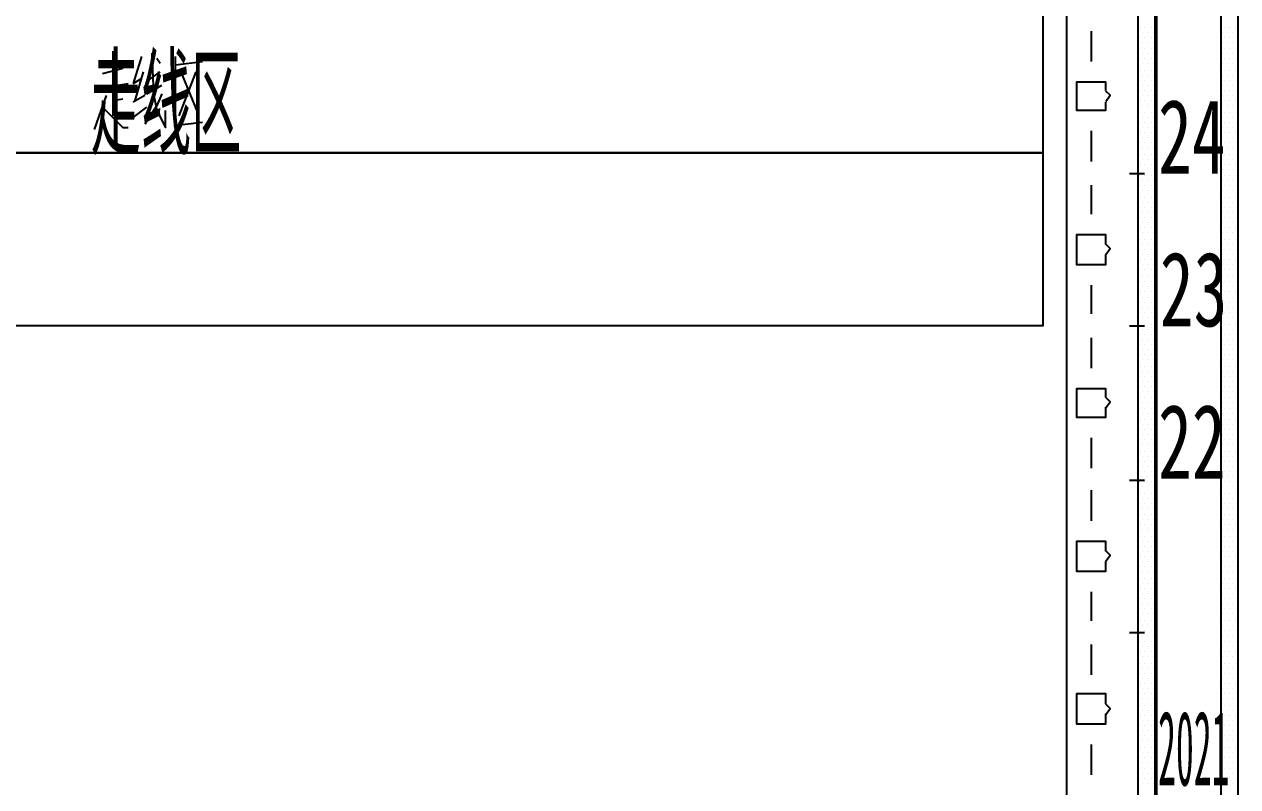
# Model space of a CAD drawing. Header units: metres. Extents: x 17 to 1264, y 17 to 859.
# Drawn here: x 190.9 to 294, y 391 to 455.8 of the extents above; entities that cross this region are included whole.
import ezdxf

# ---------------------------------------------------------------- set-up
doc = ezdxf.new("R2010")
doc.units = ezdxf.units.M
for name, color, linetype in [('LINES', 7, 'Continuous'), ('POLYLINES', 4, 'Continuous'), ('RECTS', 7, 'Continuous'), ('TEXTS', 3, 'Continuous')]:
    doc.layers.add(name, color=color, linetype=linetype)

msp = doc.modelspace()

# ---------------------------------------------------------------- linework, layer by layer
at = {"layer": 'LINES'}
for p, q in [((281.59, 455.18), (281.59, 452.59)), ((285.69, 455.47), (285.69, 455.47)), ((285.98, 455.04), (285.98, 455.04)), ((286.12, 455.47), (286.12, 455.47)), ((286.41, 455.04), (286.41, 455.04)), ((286.7, 455.47), (286.7, 455.47)), ((286.84, 455.04), (286.84, 455.04)), ((292.75, 455.04), (292.75, 455.04)), ((292.89, 455.47), (292.89, 455.47)), ((293.18, 455.04), (293.18, 455.04)), ((293.32, 455.47), (293.32, 455.47)), ((293.61, 455.04), (293.61, 455.04)), ((293.9, 455.47), (293.9, 455.47)), ((285.69, 454.61), (285.69, 454.61)), ((285.98, 454.18), (285.98, 454.18)), ((286.12, 454.61), (286.12, 454.61)), ((286.41, 454.18), (286.41, 454.18)), ((286.7, 454.61), (286.7, 454.61)), ((286.84, 454.18), (286.84, 454.18)), ((292.75, 454.18), (292.75, 454.18)), ((292.89, 454.61), (292.89, 454.61)), ((293.18, 454.18), (293.18, 454.18)), ((293.32, 454.61), (293.32, 454.61)), ((293.61, 454.18), (293.61, 454.18)), ((293.9, 454.61), (293.9, 454.61)), ((198.43, 453.46), (198.43, 450.58)), ((200.87, 453.02), (200.15, 450.72)), ((202.17, 452.88), (202.46, 452.45)), ((203.75, 447.12), (203.75, 453.02)), ((285.69, 453.74), (285.69, 453.74)), ((285.69, 452.88), (285.69, 452.88)), ((285.98, 453.31), (285.98, 453.31)), ((286.12, 453.74), (286.12, 453.74)), ((286.12, 452.88), (286.12, 452.88)), ((286.41, 453.31), (286.41, 453.31)), ((286.7, 453.74), (286.7, 453.74)), ((286.7, 452.88), (286.7, 452.88)), ((286.84, 453.31), (286.84, 453.31)), ((292.75, 453.31), (292.75, 453.31)), ((292.89, 453.74), (292.89, 453.74)), ((292.89, 452.88), (292.89, 452.88)), ((293.18, 453.31), (293.18, 453.31)), ((293.32, 453.74), (293.32, 453.74)), ((293.32, 452.88), (293.32, 452.88)), ((293.61, 453.31), (293.61, 453.31)), ((293.9, 453.74), (293.9, 453.74)), ((293.9, 452.88), (293.9, 452.88)), ((197.56, 451.58), (199.29, 452.02)), ((203.75, 452.3), (206.06, 452.59)), ((285.69, 451.87), (285.69, 451.87)), ((285.98, 452.45), (285.98, 452.45)), ((286.12, 451.87), (286.12, 451.87)), ((286.41, 452.45), (286.41, 452.45)), ((286.7, 451.87), (286.7, 451.87)), ((286.84, 452.45), (286.84, 452.45)), ((292.75, 452.45), (292.75, 452.45)), ((292.89, 451.87), (292.89, 451.87)), ((293.18, 452.45), (293.18, 452.45)), ((293.32, 451.87), (293.32, 451.87)), ((293.61, 452.45), (293.61, 452.45)), ((293.9, 451.87), (293.9, 451.87)), ((200.15, 450.72), (200.87, 451.15)), ((201.02, 451.73), (200.3, 449.28)), ((201.45, 451.01), (202.46, 451.73)), ((205.48, 451.73), (204.04, 447.98)), ((204.33, 451.44), (205.63, 448.27)), ((285.69, 451.01), (285.69, 451.01)), ((285.98, 451.44), (285.98, 451.44)), ((286.12, 451.01), (286.12, 451.01)), ((286.41, 451.44), (286.41, 451.44)), ((286.7, 451.01), (286.7, 451.01)), ((286.84, 451.44), (286.84, 451.44)), ((292.75, 451.44), (292.75, 451.44)), ((292.89, 451.01), (292.89, 451.01)), ((293.18, 451.44), (293.18, 451.44)), ((293.32, 451.01), (293.32, 451.01)), ((293.61, 451.44), (293.61, 451.44)), ((293.9, 451.01), (293.9, 451.01)), ((197.13, 450.29), (199.72, 450.72)), ((198.43, 450.43), (198.43, 447.98)), ((201.16, 449.71), (200.15, 449.14)), ((201.31, 449.86), (202.6, 450.58)), ((285.69, 450.14), (285.69, 450.14)), ((285.98, 450.58), (285.98, 450.58)), ((285.98, 449.71), (285.98, 449.71)), ((286.12, 450.14), (286.12, 450.14)), ((286.41, 450.58), (286.41, 450.58)), ((286.41, 449.71), (286.41, 449.71)), ((286.7, 450.14), (286.7, 450.14)), ((286.84, 450.58), (286.84, 450.58)), ((286.84, 449.71), (286.84, 449.71)), ((292.75, 450.58), (292.75, 450.58)), ((292.75, 449.71), (292.75, 449.71)), ((292.89, 450.14), (292.89, 450.14)), ((293.18, 450.58), (293.18, 450.58)), ((293.18, 449.71), (293.18, 449.71)), ((293.32, 450.14), (293.32, 450.14)), ((293.61, 450.58), (293.61, 450.58)), ((293.61, 449.71), (293.61, 449.71)), ((293.9, 450.14), (293.9, 450.14)), ((198.43, 449.28), (199.29, 449.42)), ((200.15, 447.84), (201.31, 448.7)), ((285.69, 449.28), (285.69, 449.28)), ((285.98, 448.85), (285.98, 448.85)), ((286.12, 449.28), (286.12, 449.28)), ((286.41, 448.85), (286.41, 448.85)), ((286.7, 449.28), (286.7, 449.28)), ((286.84, 448.85), (286.84, 448.85)), ((292.75, 448.85), (292.75, 448.85)), ((292.89, 449.28), (292.89, 449.28)), ((293.18, 448.85), (293.18, 448.85)), ((293.32, 449.28), (293.32, 449.28)), ((293.61, 448.85), (293.61, 448.85)), ((293.9, 449.28), (293.9, 449.28)), ((285.69, 448.27), (285.69, 448.27)), ((285.98, 447.84), (285.98, 447.84)), ((286.12, 448.27), (286.12, 448.27)), ((286.41, 447.84), (286.41, 447.84)), ((286.7, 448.27), (286.7, 448.27)), ((286.84, 447.84), (286.84, 447.84)), ((292.75, 447.84), (292.75, 447.84)), ((292.89, 448.27), (292.89, 448.27)), ((293.18, 447.84), (293.18, 447.84)), ((293.32, 448.27), (293.32, 448.27)), ((293.61, 447.84), (293.61, 447.84)), ((293.9, 448.27), (293.9, 448.27)), ((206.06, 447.41), (203.61, 447.12)), ((281.59, 446.69), (281.59, 444.1)), ((285.69, 447.41), (285.69, 447.41)), ((285.98, 446.98), (285.98, 446.98)), ((286.12, 447.41), (286.12, 447.41)), ((286.41, 446.98), (286.41, 446.98)), ((286.7, 447.41), (286.7, 447.41)), ((286.84, 446.98), (286.84, 446.98)), ((292.75, 446.98), (292.75, 446.98)), ((292.89, 447.41), (292.89, 447.41)), ((293.18, 446.98), (293.18, 446.98)), ((293.32, 447.41), (293.32, 447.41)), ((293.61, 446.98), (293.61, 446.98)), ((293.9, 447.41), (293.9, 447.41)), ((285.69, 446.54), (285.69, 446.54)), ((285.69, 445.68), (285.69, 445.68)), ((285.98, 446.11), (285.98, 446.11)), ((286.12, 446.54), (286.12, 446.54)), ((286.12, 445.68), (286.12, 445.68)), ((286.41, 446.11), (286.41, 446.11)), ((286.7, 446.54), (286.7, 446.54)), ((286.7, 445.68), (286.7, 445.68)), ((286.84, 446.11), (286.84, 446.11)), ((292.75, 446.11), (292.75, 446.11)), ((292.89, 446.54), (292.89, 446.54)), ((292.89, 445.68), (292.89, 445.68)), ((293.18, 446.11), (293.18, 446.11)), ((293.32, 446.54), (293.32, 446.54)), ((293.32, 445.68), (293.32, 445.68)), ((293.61, 446.11), (293.61, 446.11)), ((293.9, 446.54), (293.9, 446.54)), ((293.9, 445.68), (293.9, 445.68)), ((285.69, 444.67), (285.69, 444.67)), ((285.98, 445.25), (285.98, 445.25)), ((286.12, 444.67), (286.12, 444.67)), ((286.41, 445.25), (286.41, 445.25)), ((286.7, 444.67), (286.7, 444.67)), ((286.84, 445.25), (286.84, 445.25)), ((292.75, 445.25), (292.75, 445.25)), ((292.89, 444.67), (292.89, 444.67)), ((293.18, 445.25), (293.18, 445.25)), ((293.32, 444.67), (293.32, 444.67)), ((293.61, 445.25), (293.61, 445.25)), ((293.9, 444.67), (293.9, 444.67)), ((285.69, 443.81), (285.69, 443.81)), ((285.98, 444.24), (285.98, 444.24)), ((286.12, 443.81), (286.12, 443.81)), ((286.41, 444.24), (286.41, 444.24)), ((286.7, 443.81), (286.7, 443.81)), ((286.84, 444.24), (286.84, 444.24)), ((292.75, 444.24), (292.75, 444.24)), ((292.89, 443.81), (292.89, 443.81)), ((293.18, 444.24), (293.18, 444.24)), ((293.32, 443.81), (293.32, 443.81)), ((293.61, 444.24), (293.61, 444.24)), ((293.9, 443.81), (293.9, 443.81)), ((284.83, 443.09), (286.12, 443.09)), ((285.69, 442.94), (285.69, 442.94)), ((285.98, 443.38), (285.98, 443.38)), ((285.98, 442.51), (285.98, 442.51)), ((286.12, 442.94), (286.12, 442.94)), ((286.41, 443.38), (286.41, 443.38)), ((286.41, 442.51), (286.41, 442.51)), ((286.7, 442.94), (286.7, 442.94)), ((286.84, 443.38), (286.84, 443.38)), ((286.84, 442.51), (286.84, 442.51)), ((292.75, 443.38), (292.75, 443.38)), ((292.75, 442.51), (292.75, 442.51)), ((292.89, 442.94), (292.89, 442.94)), ((293.18, 443.38), (293.18, 443.38)), ((293.18, 442.51), (293.18, 442.51)), ((293.32, 442.94), (293.32, 442.94)), ((293.61, 443.38), (293.61, 443.38)), ((293.61, 442.51), (293.61, 442.51)), ((293.9, 442.94), (293.9, 442.94)), ((281.59, 442.08), (281.59, 439.63)), ((285.69, 442.08), (285.69, 442.08)), ((285.98, 441.65), (285.98, 441.65)), ((286.12, 442.08), (286.12, 442.08)), ((286.41, 441.65), (286.41, 441.65)), ((286.7, 442.08), (286.7, 442.08)), ((286.84, 441.65), (286.84, 441.65)), ((292.75, 441.65), (292.75, 441.65)), ((292.89, 442.08), (292.89, 442.08)), ((293.18, 441.65), (293.18, 441.65)), ((293.32, 442.08), (293.32, 442.08)), ((293.61, 441.65), (293.61, 441.65)), ((293.9, 442.08), (293.9, 442.08)), ((285.69, 441.07), (285.69, 441.07)), ((285.98, 440.64), (285.98, 440.64)), ((286.12, 441.07), (286.12, 441.07)), ((286.41, 440.64), (286.41, 440.64)), ((286.7, 441.07), (286.7, 441.07)), ((286.84, 440.64), (286.84, 440.64)), ((292.75, 440.64), (292.75, 440.64)), ((292.89, 441.07), (292.89, 441.07)), ((293.18, 440.64), (293.18, 440.64)), ((293.32, 441.07), (293.32, 441.07)), ((293.61, 440.64), (293.61, 440.64)), ((293.9, 441.07), (293.9, 441.07)), ((285.69, 440.21), (285.69, 440.21)), ((285.98, 439.78), (285.98, 439.78)), ((286.12, 440.21), (286.12, 440.21)), ((286.41, 439.78), (286.41, 439.78)), ((286.7, 440.21), (286.7, 440.21)), ((286.84, 439.78), (286.84, 439.78)), ((292.75, 439.78), (292.75, 439.78)), ((292.89, 440.21), (292.89, 440.21)), ((293.18, 439.78), (293.18, 439.78)), ((293.32, 440.21), (293.32, 440.21)), ((293.61, 439.78), (293.61, 439.78)), ((293.9, 440.21), (293.9, 440.21)), ((285.69, 439.34), (285.69, 439.34)), ((285.69, 438.48), (285.69, 438.48)), ((285.98, 438.91), (285.98, 438.91)), ((286.12, 439.34), (286.12, 439.34)), ((286.12, 438.48), (286.12, 438.48)), ((286.41, 438.91), (286.41, 438.91)), ((286.7, 439.34), (286.7, 439.34)), ((286.7, 438.48), (286.7, 438.48)), ((286.84, 438.91), (286.84, 438.91)), ((292.75, 438.91), (292.75, 438.91)), ((292.89, 439.34), (292.89, 439.34)), ((292.89, 438.48), (292.89, 438.48)), ((293.18, 438.91), (293.18, 438.91)), ((293.32, 439.34), (293.32, 439.34)), ((293.32, 438.48), (293.32, 438.48)), ((293.61, 438.91), (293.61, 438.91)), ((293.9, 439.34), (293.9, 439.34)), ((293.9, 438.48), (293.9, 438.48)), ((285.69, 437.47), (285.69, 437.47)), ((285.98, 438.05), (285.98, 438.05)), ((286.12, 437.47), (286.12, 437.47)), ((286.41, 438.05), (286.41, 438.05)), ((286.7, 437.47), (286.7, 437.47)), ((286.84, 438.05), (286.84, 438.05)), ((292.75, 438.05), (292.75, 438.05)), ((292.89, 437.47), (292.89, 437.47)), ((293.18, 438.05), (293.18, 438.05)), ((293.32, 437.47), (293.32, 437.47)), ((293.61, 438.05), (293.61, 438.05)), ((293.9, 437.47), (293.9, 437.47)), ((285.69, 436.61), (285.69, 436.61)), ((285.98, 437.04), (285.98, 437.04)), ((286.12, 436.61), (286.12, 436.61)), ((286.41, 437.04), (286.41, 437.04)), ((286.7, 436.61), (286.7, 436.61)), ((286.84, 437.04), (286.84, 437.04)), ((292.75, 437.04), (292.75, 437.04)), ((292.89, 436.61), (292.89, 436.61)), ((293.18, 437.04), (293.18, 437.04)), ((293.32, 436.61), (293.32, 436.61)), ((293.61, 437.04), (293.61, 437.04)), ((293.9, 436.61), (293.9, 436.61)), ((285.69, 435.74), (285.69, 435.74)), ((285.98, 436.18), (285.98, 436.18)), ((285.98, 435.31), (285.98, 435.31)), ((286.12, 435.74), (286.12, 435.74)), ((286.41, 436.18), (286.41, 436.18)), ((286.41, 435.31), (286.41, 435.31)), ((286.7, 435.74), (286.7, 435.74)), ((286.84, 436.18), (286.84, 436.18)), ((286.84, 435.31), (286.84, 435.31)), ((292.75, 436.18), (292.75, 436.18)), ((292.75, 435.31), (292.75, 435.31)), ((292.89, 435.74), (292.89, 435.74)), ((293.18, 436.18), (293.18, 436.18)), ((293.18, 435.31), (293.18, 435.31)), ((293.32, 435.74), (293.32, 435.74)), ((293.61, 436.18), (293.61, 436.18)), ((293.61, 435.31), (293.61, 435.31)), ((293.9, 435.74), (293.9, 435.74)), ((285.69, 434.88), (285.69, 434.88)), ((285.98, 434.45), (285.98, 434.45)), ((286.12, 434.88), (286.12, 434.88)), ((286.41, 434.45), (286.41, 434.45)), ((286.7, 434.88), (286.7, 434.88)), ((286.84, 434.45), (286.84, 434.45)), ((292.75, 434.45), (292.75, 434.45)), ((292.89, 434.88), (292.89, 434.88)), ((293.18, 434.45), (293.18, 434.45)), ((293.32, 434.88), (293.32, 434.88)), ((293.61, 434.45), (293.61, 434.45)), ((293.9, 434.88), (293.9, 434.88)), ((281.59, 433.58), (281.59, 431.14)), ((285.69, 433.87), (285.69, 433.87)), ((285.98, 433.44), (285.98, 433.44)), ((286.12, 433.87), (286.12, 433.87)), ((286.41, 433.44), (286.41, 433.44)), ((286.7, 433.87), (286.7, 433.87)), ((286.84, 433.44), (286.84, 433.44)), ((292.75, 433.44), (292.75, 433.44)), ((292.89, 433.87), (292.89, 433.87)), ((293.18, 433.44), (293.18, 433.44)), ((293.32, 433.87), (293.32, 433.87)), ((293.61, 433.44), (293.61, 433.44)), ((293.9, 433.87), (293.9, 433.87)), ((285.69, 433.01), (285.69, 433.01)), ((285.98, 432.58), (285.98, 432.58)), ((286.12, 433.01), (286.12, 433.01)), ((286.41, 432.58), (286.41, 432.58)), ((286.7, 433.01), (286.7, 433.01)), ((286.84, 432.58), (286.84, 432.58)), ((292.75, 432.58), (292.75, 432.58)), ((292.89, 433.01), (292.89, 433.01)), ((293.18, 432.58), (293.18, 432.58)), ((293.32, 433.01), (293.32, 433.01)), ((293.61, 432.58), (293.61, 432.58)), ((293.9, 433.01), (293.9, 433.01)), ((285.69, 432.14), (285.69, 432.14)), ((285.69, 431.28), (285.69, 431.28)), ((285.98, 431.71), (285.98, 431.71)), ((286.12, 432.14), (286.12, 432.14)), ((286.12, 431.28), (286.12, 431.28)), ((286.41, 431.71), (286.41, 431.71)), ((286.7, 432.14), (286.7, 432.14)), ((286.7, 431.28), (286.7, 431.28)), ((286.84, 431.71), (286.84, 431.71)), ((292.75, 431.71), (292.75, 431.71)), ((292.89, 432.14), (292.89, 432.14)), ((292.89, 431.28), (292.89, 431.28)), ((293.18, 431.71), (293.18, 431.71)), ((293.32, 432.14), (293.32, 432.14)), ((293.32, 431.28), (293.32, 431.28)), ((293.61, 431.71), (293.61, 431.71)), ((293.9, 432.14), (293.9, 432.14)), ((293.9, 431.28), (293.9, 431.28)), ((284.83, 430.13), (286.12, 430.13)), ((285.69, 430.27), (285.69, 430.27)), ((285.98, 430.85), (285.98, 430.85)), ((286.12, 430.27), (286.12, 430.27)), ((286.41, 430.85), (286.41, 430.85)), ((286.7, 430.27), (286.7, 430.27)), ((286.84, 430.85), (286.84, 430.85)), ((292.75, 430.85), (292.75, 430.85)), ((292.89, 430.27), (292.89, 430.27)), ((293.18, 430.85), (293.18, 430.85)), ((293.32, 430.27), (293.32, 430.27)), ((293.61, 430.85), (293.61, 430.85)), ((293.9, 430.27), (293.9, 430.27)), ((281.59, 429.12), (281.59, 426.53)), ((285.69, 429.41), (285.69, 429.41)), ((285.98, 429.84), (285.98, 429.84)), ((286.12, 429.41), (286.12, 429.41)), ((286.41, 429.84), (286.41, 429.84)), ((286.7, 429.41), (286.7, 429.41)), ((286.84, 429.84), (286.84, 429.84)), ((292.75, 429.84), (292.75, 429.84)), ((292.89, 429.41), (292.89, 429.41)), ((293.18, 429.84), (293.18, 429.84)), ((293.32, 429.41), (293.32, 429.41)), ((293.61, 429.84), (293.61, 429.84)), ((293.9, 429.41), (293.9, 429.41)), ((285.69, 428.54), (285.69, 428.54)), ((285.98, 428.98), (285.98, 428.98)), ((285.98, 428.11), (285.98, 428.11)), ((286.12, 428.54), (286.12, 428.54)), ((286.41, 428.98), (286.41, 428.98)), ((286.41, 428.11), (286.41, 428.11)), ((286.7, 428.54), (286.7, 428.54)), ((286.84, 428.98), (286.84, 428.98)), ((286.84, 428.11), (286.84, 428.11)), ((292.75, 428.98), (292.75, 428.98)), ((292.75, 428.11), (292.75, 428.11)), ((292.89, 428.54), (292.89, 428.54)), ((293.18, 428.98), (293.18, 428.98)), ((293.18, 428.11), (293.18, 428.11)), ((293.32, 428.54), (293.32, 428.54)), ((293.61, 428.98), (293.61, 428.98)), ((293.61, 428.11), (293.61, 428.11)), ((293.9, 428.54), (293.9, 428.54)), ((285.69, 427.68), (285.69, 427.68)), ((285.98, 427.25), (285.98, 427.25)), ((286.12, 427.68), (286.12, 427.68)), ((286.41, 427.25), (286.41, 427.25)), ((286.7, 427.68), (286.7, 427.68)), ((286.84, 427.25), (286.84, 427.25)), ((292.75, 427.25), (292.75, 427.25)), ((292.89, 427.68), (292.89, 427.68)), ((293.18, 427.25), (293.18, 427.25)), ((293.32, 427.68), (293.32, 427.68)), ((293.61, 427.25), (293.61, 427.25)), ((293.9, 427.68), (293.9, 427.68)), ((285.69, 426.67), (285.69, 426.67)), ((285.98, 426.24), (285.98, 426.24)), ((286.12, 426.67), (286.12, 426.67)), ((286.41, 426.24), (286.41, 426.24)), ((286.7, 426.67), (286.7, 426.67)), ((286.84, 426.24), (286.84, 426.24)), ((292.75, 426.24), (292.75, 426.24)), ((292.89, 426.67), (292.89, 426.67)), ((293.18, 426.24), (293.18, 426.24)), ((293.32, 426.67), (293.32, 426.67)), ((293.61, 426.24), (293.61, 426.24)), ((293.9, 426.67), (293.9, 426.67)), ((285.69, 425.81), (285.69, 425.81)), ((285.69, 424.94), (285.69, 424.94)), ((285.98, 425.38), (285.98, 425.38)), ((286.12, 425.81), (286.12, 425.81)), ((286.12, 424.94), (286.12, 424.94)), ((286.41, 425.38), (286.41, 425.38)), ((286.7, 425.81), (286.7, 425.81)), ((286.7, 424.94), (286.7, 424.94)), ((286.84, 425.38), (286.84, 425.38)), ((292.75, 425.38), (292.75, 425.38)), ((292.89, 425.81), (292.89, 425.81)), ((292.89, 424.94), (292.89, 424.94)), ((293.18, 425.38), (293.18, 425.38)), ((293.32, 425.81), (293.32, 425.81)), ((293.32, 424.94), (293.32, 424.94)), ((293.61, 425.38), (293.61, 425.38)), ((293.9, 425.81), (293.9, 425.81)), ((293.9, 424.94), (293.9, 424.94)), ((285.69, 424.08), (285.69, 424.08)), ((285.98, 424.51), (285.98, 424.51)), ((286.12, 424.08), (286.12, 424.08)), ((286.41, 424.51), (286.41, 424.51)), ((286.7, 424.08), (286.7, 424.08)), ((286.84, 424.51), (286.84, 424.51)), ((292.75, 424.51), (292.75, 424.51)), ((292.89, 424.08), (292.89, 424.08)), ((293.18, 424.51), (293.18, 424.51)), ((293.32, 424.08), (293.32, 424.08)), ((293.61, 424.51), (293.61, 424.51)), ((293.9, 424.08), (293.9, 424.08)), ((285.69, 423.07), (285.69, 423.07)), ((285.98, 423.65), (285.98, 423.65)), ((286.12, 423.07), (286.12, 423.07)), ((286.41, 423.65), (286.41, 423.65)), ((286.7, 423.07), (286.7, 423.07)), ((286.84, 423.65), (286.84, 423.65)), ((292.75, 423.65), (292.75, 423.65)), ((292.89, 423.07), (292.89, 423.07)), ((293.18, 423.65), (293.18, 423.65)), ((293.32, 423.07), (293.32, 423.07)), ((293.61, 423.65), (293.61, 423.65)), ((293.9, 423.07), (293.9, 423.07)), ((285.69, 422.21), (285.69, 422.21)), ((285.98, 422.64), (285.98, 422.64)), ((286.12, 422.21), (286.12, 422.21)), ((286.41, 422.64), (286.41, 422.64)), ((286.7, 422.21), (286.7, 422.21)), ((286.84, 422.64), (286.84, 422.64)), ((292.75, 422.64), (292.75, 422.64)), ((292.89, 422.21), (292.89, 422.21)), ((293.18, 422.64), (293.18, 422.64)), ((293.32, 422.21), (293.32, 422.21)), ((293.61, 422.64), (293.61, 422.64)), ((293.9, 422.21), (293.9, 422.21)), ((285.69, 421.34), (285.69, 421.34)), ((285.98, 421.78), (285.98, 421.78)), ((285.98, 420.91), (285.98, 420.91)), ((286.12, 421.34), (286.12, 421.34)), ((286.41, 421.78), (286.41, 421.78)), ((286.41, 420.91), (286.41, 420.91)), ((286.7, 421.34), (286.7, 421.34)), ((286.84, 421.78), (286.84, 421.78)), ((286.84, 420.91), (286.84, 420.91)), ((292.75, 421.78), (292.75, 421.78)), ((292.75, 420.91), (292.75, 420.91)), ((292.89, 421.34), (292.89, 421.34)), ((293.18, 421.78), (293.18, 421.78)), ((293.18, 420.91), (293.18, 420.91)), ((293.32, 421.34), (293.32, 421.34)), ((293.61, 421.78), (293.61, 421.78)), ((293.61, 420.91), (293.61, 420.91)), ((293.9, 421.34), (293.9, 421.34)), ((281.59, 420.62), (281.59, 418.03)), ((285.69, 420.48), (285.69, 420.48)), ((285.98, 420.05), (285.98, 420.05)), ((286.12, 420.48), (286.12, 420.48)), ((286.41, 420.05), (286.41, 420.05)), ((286.7, 420.48), (286.7, 420.48)), ((286.84, 420.05), (286.84, 420.05)), ((292.75, 420.05), (292.75, 420.05)), ((292.89, 420.48), (292.89, 420.48)), ((293.18, 420.05), (293.18, 420.05)), ((293.32, 420.48), (293.32, 420.48)), ((293.61, 420.05), (293.61, 420.05)), ((293.9, 420.48), (293.9, 420.48)), ((285.69, 419.47), (285.69, 419.47)), ((285.98, 419.04), (285.98, 419.04)), ((286.12, 419.47), (286.12, 419.47)), ((286.41, 419.04), (286.41, 419.04)), ((286.7, 419.47), (286.7, 419.47)), ((286.84, 419.04), (286.84, 419.04)), ((292.75, 419.04), (292.75, 419.04)), ((292.89, 419.47), (292.89, 419.47)), ((293.18, 419.04), (293.18, 419.04)), ((293.32, 419.47), (293.32, 419.47)), ((293.61, 419.04), (293.61, 419.04)), ((293.9, 419.47), (293.9, 419.47)), ((285.69, 418.61), (285.69, 418.61)), ((285.69, 417.74), (285.69, 417.74)), ((285.98, 418.18), (285.98, 418.18)), ((286.12, 418.61), (286.12, 418.61)), ((286.12, 417.74), (286.12, 417.74)), ((286.41, 418.18), (286.41, 418.18)), ((286.7, 418.61), (286.7, 418.61)), ((286.7, 417.74), (286.7, 417.74)), ((286.84, 418.18), (286.84, 418.18)), ((292.75, 418.18), (292.75, 418.18)), ((292.89, 418.61), (292.89, 418.61)), ((292.89, 417.74), (292.89, 417.74)), ((293.18, 418.18), (293.18, 418.18)), ((293.32, 418.61), (293.32, 418.61)), ((293.32, 417.74), (293.32, 417.74)), ((293.61, 418.18), (293.61, 418.18)), ((293.9, 418.61), (293.9, 418.61)), ((293.9, 417.74), (293.9, 417.74)), ((284.83, 417.02), (286.12, 417.02)), ((285.69, 416.88), (285.69, 416.88)), ((285.98, 417.31), (285.98, 417.31)), ((286.12, 416.88), (286.12, 416.88)), ((286.41, 417.31), (286.41, 417.31)), ((286.7, 416.88), (286.7, 416.88)), ((286.84, 417.31), (286.84, 417.31)), ((292.75, 417.31), (292.75, 417.31)), ((292.89, 416.88), (292.89, 416.88)), ((293.18, 417.31), (293.18, 417.31)), ((293.32, 416.88), (293.32, 416.88)), ((293.61, 417.31), (293.61, 417.31)), ((293.9, 416.88), (293.9, 416.88)), ((281.59, 416.16), (281.59, 413.57)), ((285.69, 415.87), (285.69, 415.87)), ((285.98, 416.45), (285.98, 416.45)), ((286.12, 415.87), (286.12, 415.87)), ((286.41, 416.45), (286.41, 416.45)), ((286.7, 415.87), (286.7, 415.87)), ((286.84, 416.45), (286.84, 416.45)), ((292.75, 416.45), (292.75, 416.45)), ((292.89, 415.87), (292.89, 415.87)), ((293.18, 416.45), (293.18, 416.45)), ((293.32, 415.87), (293.32, 415.87)), ((293.61, 416.45), (293.61, 416.45)), ((293.9, 415.87), (293.9, 415.87)), ((285.69, 415.01), (285.69, 415.01)), ((285.98, 415.44), (285.98, 415.44)), ((286.12, 415.01), (286.12, 415.01)), ((286.41, 415.44), (286.41, 415.44)), ((286.7, 415.01), (286.7, 415.01)), ((286.84, 415.44), (286.84, 415.44)), ((292.75, 415.44), (292.75, 415.44)), ((292.89, 415.01), (292.89, 415.01)), ((293.18, 415.44), (293.18, 415.44)), ((293.32, 415.01), (293.32, 415.01)), ((293.61, 415.44), (293.61, 415.44)), ((293.9, 415.01), (293.9, 415.01)), ((285.69, 414.14), (285.69, 414.14)), ((285.98, 414.58), (285.98, 414.58)), ((285.98, 413.71), (285.98, 413.71)), ((286.12, 414.14), (286.12, 414.14)), ((286.41, 414.58), (286.41, 414.58)), ((286.41, 413.71), (286.41, 413.71)), ((286.7, 414.14), (286.7, 414.14)), ((286.84, 414.58), (286.84, 414.58)), ((286.84, 413.71), (286.84, 413.71)), ((292.75, 414.58), (292.75, 414.58)), ((292.75, 413.71), (292.75, 413.71)), ((292.89, 414.14), (292.89, 414.14)), ((293.18, 414.58), (293.18, 414.58)), ((293.18, 413.71), (293.18, 413.71)), ((293.32, 414.14), (293.32, 414.14)), ((293.61, 414.58), (293.61, 414.58)), ((293.61, 413.71), (293.61, 413.71)), ((293.9, 414.14), (293.9, 414.14)), ((285.69, 413.28), (285.69, 413.28)), ((285.98, 412.85), (285.98, 412.85)), ((286.12, 413.28), (286.12, 413.28)), ((286.41, 412.85), (286.41, 412.85)), ((286.7, 413.28), (286.7, 413.28)), ((286.84, 412.85), (286.84, 412.85)), ((292.75, 412.85), (292.75, 412.85)), ((292.89, 413.28), (292.89, 413.28)), ((293.18, 412.85), (293.18, 412.85)), ((293.32, 413.28), (293.32, 413.28)), ((293.61, 412.85), (293.61, 412.85)), ((293.9, 413.28), (293.9, 413.28)), ((285.69, 412.27), (285.69, 412.27)), ((285.98, 411.84), (285.98, 411.84)), ((286.12, 412.27), (286.12, 412.27)), ((286.41, 411.84), (286.41, 411.84)), ((286.7, 412.27), (286.7, 412.27)), ((286.84, 411.84), (286.84, 411.84)), ((292.75, 411.84), (292.75, 411.84)), ((292.89, 412.27), (292.89, 412.27)), ((293.18, 411.84), (293.18, 411.84)), ((293.32, 412.27), (293.32, 412.27)), ((293.61, 411.84), (293.61, 411.84)), ((293.9, 412.27), (293.9, 412.27)), ((285.69, 411.41), (285.69, 411.41)), ((285.69, 410.54), (285.69, 410.54)), ((285.98, 410.98), (285.98, 410.98)), ((286.12, 411.41), (286.12, 411.41)), ((286.12, 410.54), (286.12, 410.54)), ((286.41, 410.98), (286.41, 410.98)), ((286.7, 411.41), (286.7, 411.41)), ((286.7, 410.54), (286.7, 410.54)), ((286.84, 410.98), (286.84, 410.98)), ((292.75, 410.98), (292.75, 410.98)), ((292.89, 411.41), (292.89, 411.41)), ((292.89, 410.54), (292.89, 410.54)), ((293.18, 410.98), (293.18, 410.98)), ((293.32, 411.41), (293.32, 411.41)), ((293.32, 410.54), (293.32, 410.54)), ((293.61, 410.98), (293.61, 410.98)), ((293.9, 411.41), (293.9, 411.41)), ((293.9, 410.54), (293.9, 410.54)), ((285.69, 409.68), (285.69, 409.68)), ((285.98, 410.11), (285.98, 410.11)), ((286.12, 409.68), (286.12, 409.68)), ((286.41, 410.11), (286.41, 410.11)), ((286.7, 409.68), (286.7, 409.68)), ((286.84, 410.11), (286.84, 410.11)), ((292.75, 410.11), (292.75, 410.11)), ((292.89, 409.68), (292.89, 409.68)), ((293.18, 410.11), (293.18, 410.11)), ((293.32, 409.68), (293.32, 409.68)), ((293.61, 410.11), (293.61, 410.11)), ((293.9, 409.68), (293.9, 409.68)), ((285.69, 408.67), (285.69, 408.67)), ((285.98, 409.25), (285.98, 409.25)), ((286.12, 408.67), (286.12, 408.67)), ((286.41, 409.25), (286.41, 409.25)), ((286.7, 408.67), (286.7, 408.67)), ((286.84, 409.25), (286.84, 409.25)), ((292.75, 409.25), (292.75, 409.25)), ((292.89, 408.67), (292.89, 408.67)), ((293.18, 409.25), (293.18, 409.25)), ((293.32, 408.67), (293.32, 408.67)), ((293.61, 409.25), (293.61, 409.25)), ((293.9, 408.67), (293.9, 408.67)), ((281.59, 407.52), (281.59, 405.07)), ((285.69, 407.81), (285.69, 407.81)), ((285.98, 408.24), (285.98, 408.24)), ((286.12, 407.81), (286.12, 407.81)), ((286.41, 408.24), (286.41, 408.24)), ((286.7, 407.81), (286.7, 407.81)), ((286.84, 408.24), (286.84, 408.24)), ((292.75, 408.24), (292.75, 408.24)), ((292.89, 407.81), (292.89, 407.81)), ((293.18, 408.24), (293.18, 408.24)), ((293.32, 407.81), (293.32, 407.81)), ((293.61, 408.24), (293.61, 408.24)), ((293.9, 407.81), (293.9, 407.81)), ((285.69, 406.94), (285.69, 406.94)), ((285.98, 407.38), (285.98, 407.38)), ((285.98, 406.51), (285.98, 406.51)), ((286.12, 406.94), (286.12, 406.94)), ((286.41, 407.38), (286.41, 407.38)), ((286.41, 406.51), (286.41, 406.51)), ((286.7, 406.94), (286.7, 406.94)), ((286.84, 407.38), (286.84, 407.38)), ((286.84, 406.51), (286.84, 406.51)), ((292.75, 407.38), (292.75, 407.38)), ((292.75, 406.51), (292.75, 406.51)), ((292.89, 406.94), (292.89, 406.94)), ((293.18, 407.38), (293.18, 407.38)), ((293.18, 406.51), (293.18, 406.51)), ((293.32, 406.94), (293.32, 406.94)), ((293.61, 407.38), (293.61, 407.38)), ((293.61, 406.51), (293.61, 406.51)), ((293.9, 406.94), (293.9, 406.94)), ((285.69, 406.08), (285.69, 406.08)), ((285.98, 405.65), (285.98, 405.65)), ((286.12, 406.08), (286.12, 406.08)), ((286.41, 405.65), (286.41, 405.65)), ((286.7, 406.08), (286.7, 406.08)), ((286.84, 405.65), (286.84, 405.65)), ((292.75, 405.65), (292.75, 405.65)), ((292.89, 406.08), (292.89, 406.08)), ((293.18, 405.65), (293.18, 405.65)), ((293.32, 406.08), (293.32, 406.08)), ((293.61, 405.65), (293.61, 405.65)), ((293.9, 406.08), (293.9, 406.08)), ((285.69, 405.07), (285.69, 405.07)), ((285.98, 404.64), (285.98, 404.64)), ((286.12, 405.07), (286.12, 405.07)), ((286.41, 404.64), (286.41, 404.64)), ((286.7, 405.07), (286.7, 405.07)), ((286.84, 404.64), (286.84, 404.64)), ((292.75, 404.64), (292.75, 404.64)), ((292.89, 405.07), (292.89, 405.07)), ((293.18, 404.64), (293.18, 404.64)), ((293.32, 405.07), (293.32, 405.07)), ((293.61, 404.64), (293.61, 404.64)), ((293.9, 405.07), (293.9, 405.07)), ((284.83, 404.06), (286.12, 404.06)), ((285.69, 404.21), (285.69, 404.21)), ((285.69, 403.34), (285.69, 403.34)), ((285.98, 403.78), (285.98, 403.78)), ((286.12, 404.21), (286.12, 404.21)), ((286.12, 403.34), (286.12, 403.34)), ((286.41, 403.78), (286.41, 403.78)), ((286.7, 404.21), (286.7, 404.21)), ((286.7, 403.34), (286.7, 403.34)), ((286.84, 403.78), (286.84, 403.78)), ((292.75, 403.78), (292.75, 403.78)), ((292.89, 404.21), (292.89, 404.21)), ((292.89, 403.34), (292.89, 403.34)), ((293.18, 403.78), (293.18, 403.78)), ((293.32, 404.21), (293.32, 404.21)), ((293.32, 403.34), (293.32, 403.34)), ((293.61, 403.78), (293.61, 403.78)), ((293.9, 404.21), (293.9, 404.21)), ((293.9, 403.34), (293.9, 403.34)), ((281.59, 403.06), (281.59, 400.46)), ((285.69, 402.48), (285.69, 402.48)), ((285.98, 402.91), (285.98, 402.91)), ((286.12, 402.48), (286.12, 402.48)), ((286.41, 402.91), (286.41, 402.91)), ((286.7, 402.48), (286.7, 402.48)), ((286.84, 402.91), (286.84, 402.91)), ((292.75, 402.91), (292.75, 402.91)), ((292.89, 402.48), (292.89, 402.48)), ((293.18, 402.91), (293.18, 402.91)), ((293.32, 402.48), (293.32, 402.48)), ((293.61, 402.91), (293.61, 402.91)), ((293.9, 402.48), (293.9, 402.48)), ((285.69, 401.47), (285.69, 401.47)), ((285.98, 402.05), (285.98, 402.05)), ((286.12, 401.47), (286.12, 401.47)), ((286.41, 402.05), (286.41, 402.05)), ((286.7, 401.47), (286.7, 401.47)), ((286.84, 402.05), (286.84, 402.05)), ((292.75, 402.05), (292.75, 402.05)), ((292.89, 401.47), (292.89, 401.47)), ((293.18, 402.05), (293.18, 402.05)), ((293.32, 401.47), (293.32, 401.47)), ((293.61, 402.05), (293.61, 402.05)), ((293.9, 401.47), (293.9, 401.47)), ((285.69, 400.61), (285.69, 400.61)), ((285.98, 401.04), (285.98, 401.04)), ((286.12, 400.61), (286.12, 400.61)), ((286.41, 401.04), (286.41, 401.04)), ((286.7, 400.61), (286.7, 400.61)), ((286.84, 401.04), (286.84, 401.04)), ((292.75, 401.04), (292.75, 401.04)), ((292.89, 400.61), (292.89, 400.61)), ((293.18, 401.04), (293.18, 401.04)), ((293.32, 400.61), (293.32, 400.61)), ((293.61, 401.04), (293.61, 401.04)), ((293.9, 400.61), (293.9, 400.61)), ((285.69, 399.74), (285.69, 399.74)), ((285.98, 400.18), (285.98, 400.18)), ((285.98, 399.31), (285.98, 399.31)), ((286.12, 399.74), (286.12, 399.74)), ((286.41, 400.18), (286.41, 400.18)), ((286.41, 399.31), (286.41, 399.31)), ((286.7, 399.74), (286.7, 399.74)), ((286.84, 400.18), (286.84, 400.18)), ((286.84, 399.31), (286.84, 399.31)), ((292.75, 400.18), (292.75, 400.18)), ((292.75, 399.31), (292.75, 399.31)), ((292.89, 399.74), (292.89, 399.74)), ((293.18, 400.18), (293.18, 400.18)), ((293.18, 399.31), (293.18, 399.31)), ((293.32, 399.74), (293.32, 399.74)), ((293.61, 400.18), (293.61, 400.18)), ((293.61, 399.31), (293.61, 399.31)), ((293.9, 399.74), (293.9, 399.74)), ((285.69, 398.88), (285.69, 398.88)), ((285.98, 398.45), (285.98, 398.45)), ((286.12, 398.88), (286.12, 398.88)), ((286.41, 398.45), (286.41, 398.45)), ((286.7, 398.88), (286.7, 398.88)), ((286.84, 398.45), (286.84, 398.45)), ((292.75, 398.45), (292.75, 398.45)), ((292.89, 398.88), (292.89, 398.88)), ((293.18, 398.45), (293.18, 398.45)), ((293.32, 398.88), (293.32, 398.88)), ((293.61, 398.45), (293.61, 398.45)), ((293.9, 398.88), (293.9, 398.88)), ((285.69, 397.87), (285.69, 397.87)), ((285.98, 397.44), (285.98, 397.44)), ((286.12, 397.87), (286.12, 397.87)), ((286.41, 397.44), (286.41, 397.44)), ((286.7, 397.87), (286.7, 397.87)), ((286.84, 397.44), (286.84, 397.44)), ((292.75, 397.44), (292.75, 397.44)), ((292.89, 397.87), (292.89, 397.87)), ((293.18, 397.44), (293.18, 397.44)), ((293.32, 397.87), (293.32, 397.87)), ((293.61, 397.44), (293.61, 397.44)), ((293.9, 397.87), (293.9, 397.87)), ((285.69, 397.01), (285.69, 397.01)), ((285.69, 396.14), (285.69, 396.14)), ((285.98, 396.58), (285.98, 396.58)), ((286.12, 397.01), (286.12, 397.01)), ((286.12, 396.14), (286.12, 396.14)), ((286.41, 396.58), (286.41, 396.58)), ((286.7, 397.01), (286.7, 397.01)), ((286.7, 396.14), (286.7, 396.14)), ((286.84, 396.58), (286.84, 396.58)), ((292.75, 396.58), (292.75, 396.58)), ((292.89, 397.01), (292.89, 397.01)), ((292.89, 396.14), (292.89, 396.14)), ((293.18, 396.58), (293.18, 396.58)), ((293.32, 397.01), (293.32, 397.01)), ((293.32, 396.14), (293.32, 396.14)), ((293.61, 396.58), (293.61, 396.58)), ((293.9, 397.01), (293.9, 397.01)), ((293.9, 396.14), (293.9, 396.14)), ((285.69, 395.28), (285.69, 395.28)), ((285.98, 395.71), (285.98, 395.71)), ((286.12, 395.28), (286.12, 395.28)), ((286.41, 395.71), (286.41, 395.71)), ((286.7, 395.28), (286.7, 395.28)), ((286.84, 395.71), (286.84, 395.71)), ((292.75, 395.71), (292.75, 395.71)), ((292.89, 395.28), (292.89, 395.28)), ((293.18, 395.71), (293.18, 395.71)), ((293.32, 395.28), (293.32, 395.28)), ((293.61, 395.71), (293.61, 395.71)), ((293.9, 395.28), (293.9, 395.28)), ((281.59, 394.56), (281.59, 391.97)), ((285.69, 394.27), (285.69, 394.27)), ((285.98, 394.85), (285.98, 394.85)), ((286.12, 394.27), (286.12, 394.27)), ((286.41, 394.85), (286.41, 394.85)), ((286.7, 394.27), (286.7, 394.27)), ((286.84, 394.85), (286.84, 394.85)), ((292.75, 394.85), (292.75, 394.85)), ((292.89, 394.27), (292.89, 394.27)), ((293.18, 394.85), (293.18, 394.85)), ((293.32, 394.27), (293.32, 394.27)), ((293.61, 394.85), (293.61, 394.85)), ((293.9, 394.27), (293.9, 394.27)), ((285.69, 393.41), (285.69, 393.41)), ((285.98, 393.84), (285.98, 393.84)), ((285.98, 392.98), (285.98, 392.98)), ((286.12, 393.41), (286.12, 393.41)), ((286.41, 393.84), (286.41, 393.84)), ((286.41, 392.98), (286.41, 392.98)), ((286.7, 393.41), (286.7, 393.41)), ((286.84, 393.84), (286.84, 393.84)), ((286.84, 392.98), (286.84, 392.98)), ((292.75, 393.84), (292.75, 393.84)), ((292.75, 392.98), (292.75, 392.98)), ((292.89, 393.41), (292.89, 393.41)), ((293.18, 393.84), (293.18, 393.84)), ((293.18, 392.98), (293.18, 392.98)), ((293.32, 393.41), (293.32, 393.41)), ((293.61, 393.84), (293.61, 393.84)), ((293.61, 392.98), (293.61, 392.98)), ((293.9, 393.41), (293.9, 393.41)), ((285.69, 392.54), (285.69, 392.54)), ((285.98, 392.11), (285.98, 392.11)), ((286.12, 392.54), (286.12, 392.54)), ((286.41, 392.11), (286.41, 392.11)), ((286.7, 392.54), (286.7, 392.54)), ((286.84, 392.11), (286.84, 392.11)), ((292.75, 392.11), (292.75, 392.11)), ((292.89, 392.54), (292.89, 392.54)), ((293.18, 392.11), (293.18, 392.11)), ((293.32, 392.54), (293.32, 392.54)), ((293.61, 392.11), (293.61, 392.11)), ((293.9, 392.54), (293.9, 392.54)), ((285.69, 391.68), (285.69, 391.68)), ((285.98, 391.25), (285.98, 391.25)), ((286.12, 391.68), (286.12, 391.68)), ((286.41, 391.25), (286.41, 391.25)), ((286.7, 391.68), (286.7, 391.68)), ((286.84, 391.25), (286.84, 391.25)), ((292.75, 391.25), (292.75, 391.25)), ((292.89, 391.68), (292.89, 391.68)), ((293.18, 391.25), (293.18, 391.25)), ((293.32, 391.68), (293.32, 391.68)), ((293.61, 391.25), (293.61, 391.25)), ((293.9, 391.68), (293.9, 391.68))]:
    msp.add_line(p, q, dxfattribs=at)
at = {"layer": 'POLYLINES'}
for points in [[(279.5, 740.45), (279.5, 596.88), (279.5, 143.57)], [(287.13, 740.45), (287.13, 596.88), (287.13, 143.57)], [(287.13, 740.45), (287.13, 596.88), (287.13, 143.57)], [(201.74, 453.31), (201.88, 449.86), (202.17, 448.42)], [(282.81, 449.14), (282.81, 448.42), (280.36, 448.42), (280.36, 450.86), (282.81, 450.86), (282.81, 450.14)], [(197.85, 449.71), (197.42, 448.42), (196.84, 446.83)], [(202.6, 449.86), (202.17, 448.85), (201.16, 447.26)], [(282.84, 449.2), (283.21, 449.72), (282.84, 450.08)], [(197.56, 448.7), (199.29, 446.98), (199.72, 446.98)], [(202.17, 448.42), (202.89, 446.98), (202.89, 448.42)], [(282.81, 436.18), (282.81, 435.31), (280.36, 435.31), (280.36, 437.9), (282.81, 437.9), (282.81, 437.04)], [(282.84, 436.18), (283.21, 436.69), (282.84, 437.06)], [(282.81, 423.22), (282.81, 422.35), (280.36, 422.35), (280.36, 424.8), (282.81, 424.8), (282.81, 424.08)], [(282.84, 423.15), (283.21, 423.67), (282.84, 424.03)], [(282.81, 410.11), (282.81, 409.25), (280.36, 409.25), (280.36, 411.84), (282.81, 411.84), (282.81, 410.98)], [(282.84, 410.13), (283.21, 410.64), (282.84, 411.01)], [(282.81, 397.15), (282.81, 396.29), (280.36, 396.29), (280.36, 398.88), (282.81, 398.88), (282.81, 398.02)], [(282.84, 397.1), (283.21, 397.62), (282.84, 397.98)]]:
    msp.add_lwpolyline(points, dxfattribs=at)
at = {"layer": 'RECTS'}
for points in [[(123.98, 754.7), (294.04, 754.7), (294.04, 131.04), (123.98, 131.04)], [(125.42, 753.26), (292.6, 753.26), (292.6, 132.48), (125.42, 132.48)], [(131.03, 740.45), (286.99, 740.45), (286.99, 142.13), (131.03, 142.13)], [(132.47, 738.86), (285.55, 738.86), (285.55, 143.57), (132.47, 143.57)], [(138.52, 456.77), (277.48, 456.77), (277.48, 444.82), (138.52, 444.82)], [(138.52, 444.82), (277.48, 444.82), (277.48, 430.13), (138.52, 430.13)]]:
    msp.add_lwpolyline(points, dxfattribs=at)

# ---------------------------------------------------------------- texts
at = {"layer": 'TEXTS'}
for s, height, width, p in [('走线区', 7.37, 0.445399, (196.55, 445.45)), ('24', 6.33, 0.666667, (287.27, 443.05)), ('23', 6.33, 0.666667, (287.42, 430.09)), ('22', 6.33, 0.666667, (287.27, 417.13)), ('2021', 6.33, 0.352277, (287.27, 391.07))]:
    msp.add_text(s, height=height, dxfattribs=dict(at, width=width)).set_placement(p)

doc.saveas('drawing.dxf')
